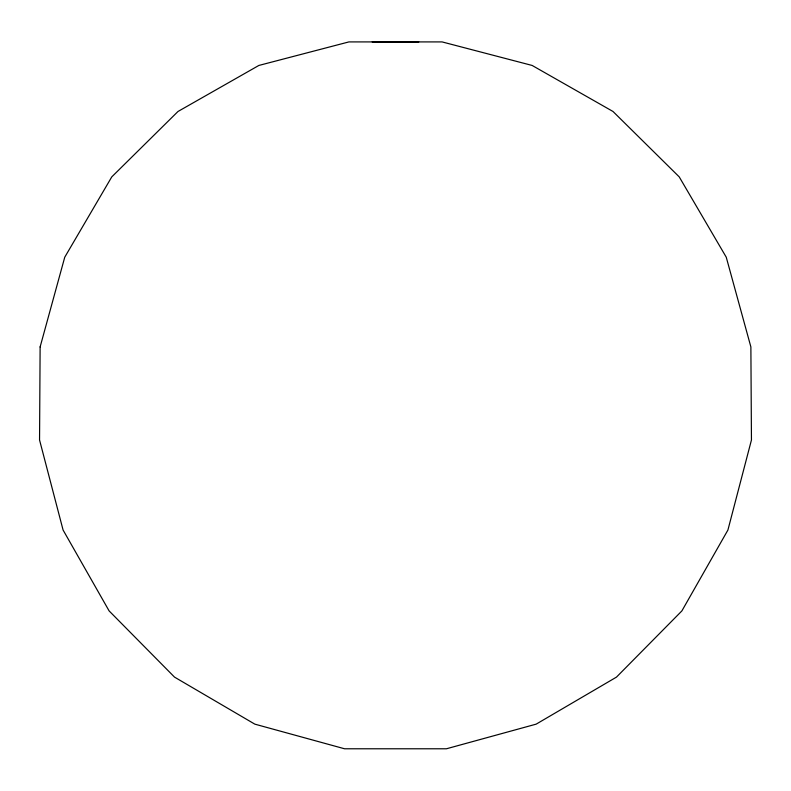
<?xml version="1.0" encoding="UTF-8"?>
<svg xmlns="http://www.w3.org/2000/svg" width="791" height="791" viewBox="0 0 791 791"><rect width="100%" height="100%" fill="white"/><g stroke="black" fill="none" stroke-linecap="round" stroke-linejoin="round"><path stroke-width="1.19" d="M418.795 41.913L372.205 41.913M40.123 346.933L39.55 439.994L63.082 530.029L109.118 610.909L174.524 677.116L254.831 724.141L344.569 748.78L446.431 748.78L536.169 724.141L616.476 677.116L681.882 610.909L727.918 530.029L751.45 439.994L750.877 346.933L726.247 257.194L679.222 176.877L613.005 111.482L532.135 65.445L442.09 41.913L348.91 41.913L258.865 65.445L177.995 111.482L111.778 176.877L64.753 257.194L40.123 346.933"/></g></svg>
